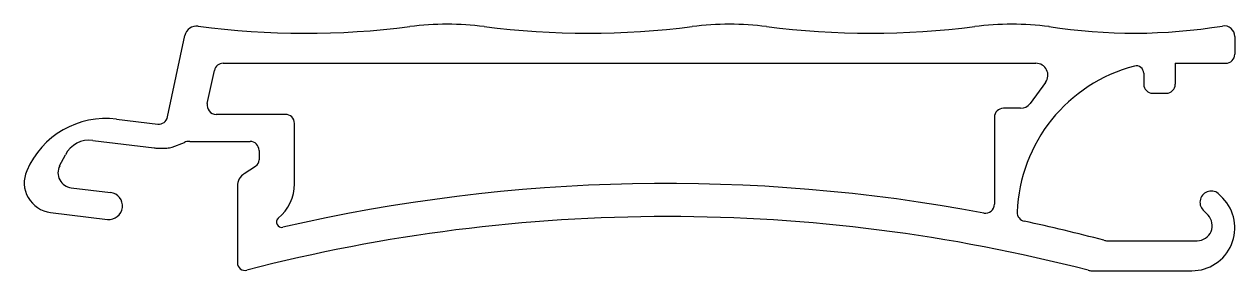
# Model space of a CAD drawing. Extents: x 456.6 to 496.9, y 596.4 to 604.6.
import ezdxf

# ---------------------------------------------------------------- set-up
doc = ezdxf.new("R2010")
doc.units = 0
doc.layers.get('0').update_dxf_attribs({"linetype": 'CONTINUOUS'})

msp = doc.modelspace()

# ---------------------------------------------------------------- linework, layer by layer
for p, q in [((461.401, 601.497), (461.977, 604.207)), ((496.925, 604.178), (496.925, 603.585)), ((463.251, 603.285), (490.304, 603.285)), ((494.945, 603.285), (494.945, 602.585)), ((494.945, 603.285), (496.625, 603.285)), ((462.723, 601.947), (462.957, 603.047)), ((493.895, 602.95), (493.895, 602.585)), ((490.627, 602.649), (490.116, 601.949)), ((494.195, 602.285), (494.645, 602.285)), ((489.793, 601.785), (489.225, 601.785)), ((459.705, 601.428), (461.071, 601.261)), ((465.325, 601.585), (463.017, 601.585)), ((465.625, 599.276), (465.625, 601.285)), ((488.925, 601.485), (488.925, 598.593)), ((458.908, 600.719), (460.95, 600.47)), ((461.071, 600.463), (461.375, 600.463)), ((461.555, 600.496), (461.958, 600.652)), ((462.138, 600.685), (464.144, 600.685)), ((457.808, 599.871), (458, 600.24)), ((464.444, 600.385), (464.444, 600.071)), ((463.952, 599.614), (464.331, 599.862)), ((458.191, 599.144), (459.504, 598.984)), ((463.725, 599.196), (463.725, 596.642)), ((496.409, 598.918), (496.524, 598.8)), ((457.507, 598.321), (459.395, 598.091)), ((495.87, 598.397), (496.035, 598.227)), ((492.691, 597.38), (495.675, 597.38)), ((492.167, 596.38), (495.497, 596.38))]:
    msp.add_line(p, q)
for centre, radius, start, end in [((462.368, 604.124), 0.4, 82.441, 168.0091), ((466.004, 631.521), 27.238, 262.441, 277.3044), ((470.704, 594.855), 9.729, 82.6956, 97.3044), ((475.404, 631.521), 27.238, 262.6956, 277.3044), ((480.104, 594.855), 9.729, 82.6956, 97.3044), ((484.804, 631.521), 27.238, 262.6956, 277.3044), ((489.504, 594.855), 9.729, 82.6956, 97.3044), ((493.572, 622.663), 18.377, 261.1368, 279.228), ((496.575, 604.178), 0.35, 0, 99.228), ((463.251, 602.985), 0.3, 90, 168.0091), ((490.304, 602.885), 0.4, 323.8321, 90), ((496.625, 603.585), 0.3, 270, 0), ((494.907, 598.133), 5.229, 104.681, 177.8167), ((493.645, 602.95), 0.25, 0, 104.681), ((494.195, 602.585), 0.3, 180, 270), ((494.645, 602.585), 0.3, 270, 0), ((463.017, 601.885), 0.3, 168.0091, 270), ((489.225, 601.485), 0.3, 90, 180), ((489.793, 602.185), 0.4, 270, 323.8321), ((459.356, 598.566), 2.883, 83.0553, 156.6107), ((461.108, 601.559), 0.3, 263.0553, 348.0091), ((465.325, 601.285), 0.3, 0, 90), ((458.799, 599.826), 0.9, 83.0553, 152.5534), ((461.071, 601.463), 1, 263.0553, 270), ((461.375, 600.963), 0.5, 270, 291.0725), ((462.138, 600.185), 0.5, 90, 111.0725), ((464.144, 600.385), 0.3, 0, 90), ((464.194, 600.071), 0.25, 303.1142, 0), ((457.628, 599.313), 1, 156.6107, 263.0553), ((458.252, 599.64), 0.5, 152.5534, 263.0553), ((464.225, 599.196), 0.5, 123.1142, 180), ((464.125, 599.276), 1.5, 309.8682, 0), ((478.031, 542.376), 56.907, 79.3277, 102.9943), ((459.45, 598.538), 0.45, 263.0553, 83.0553), ((496.14, 598.658), 0.375, 44.0419, 224.0419), ((488.625, 598.593), 0.3, 259.3277, 0), ((495.497, 597.808), 1.428, 270, 44.0419), ((478.031, 542.376), 55.807, 75.4596, 104.5213), ((465.197, 597.993), 0.171, 129.8682, 282.9943), ((489.982, 598.321), 0.3, 177.8167, 257.942), ((478.031, 542.376), 56.907, 75.2043, 77.942), ((495.675, 597.88), 0.5, 270, 44.0419), ((492.691, 597.88), 0.5, 255.2043, 270), ((463.975, 596.642), 0.25, 180, 284.5213), ((492.167, 596.88), 0.5, 255.4596, 270)]:
    msp.add_arc(centre, radius, start, end)

doc.saveas('drawing.dxf')
